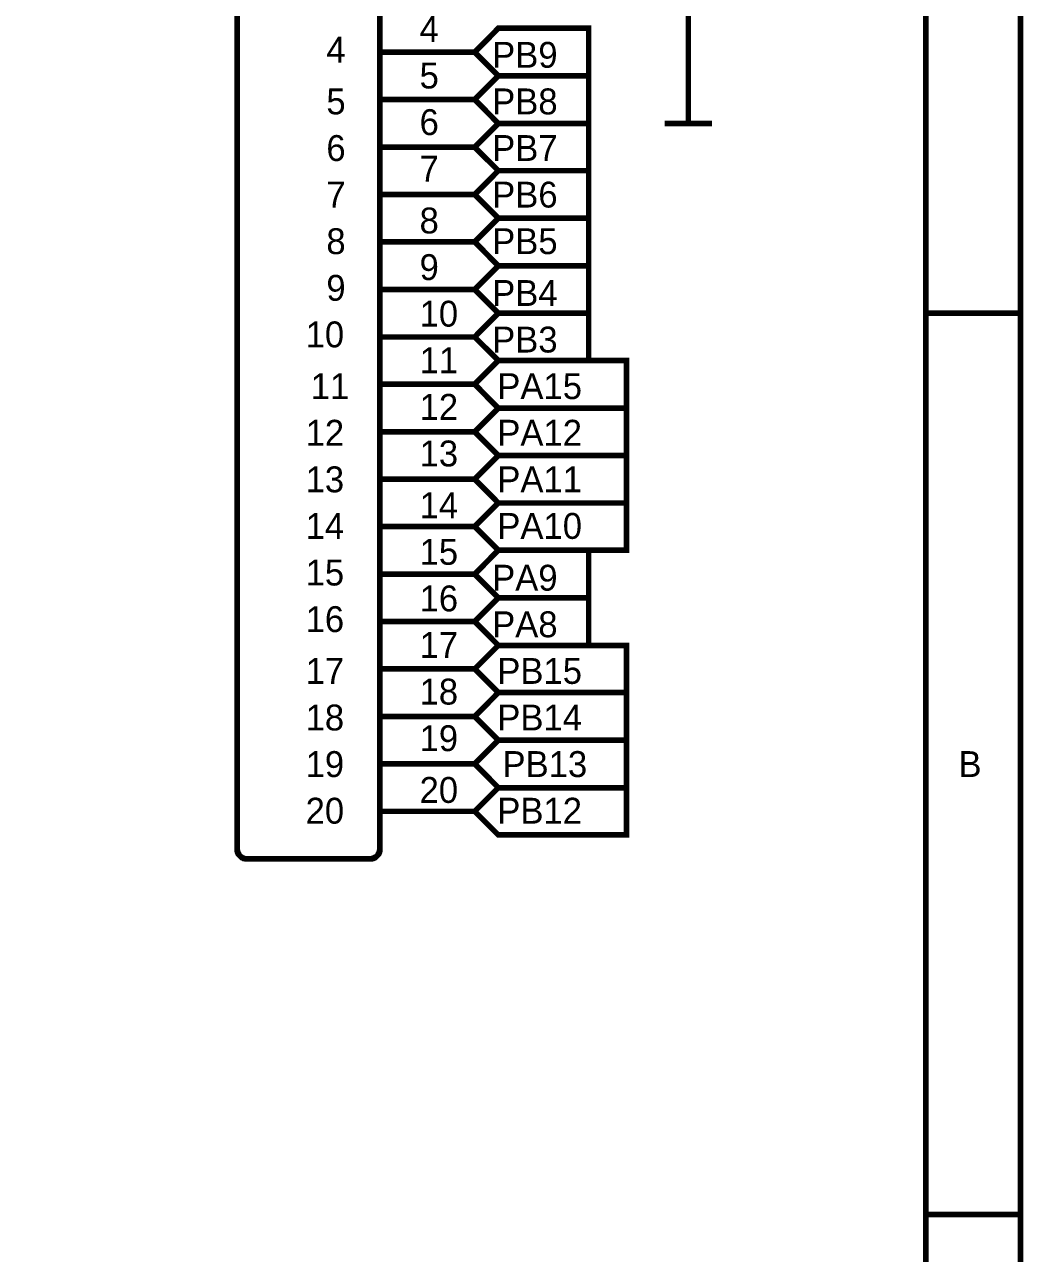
# Model space of a CAD drawing. Header units: millimetres. Extents: x 0 to 11.5, y 0 to 7.6.
# Drawn here: x 9.402 to 11.506, y 3.718 to 6.306 of the extents above; entities that cross this region are included whole.
import ezdxf

# ---------------------------------------------------------------- set-up
doc = ezdxf.new("R2010")
doc.units = ezdxf.units.MM
doc.header["$MEASUREMENT"] = 0
doc.layers.add('Sheet', color=255, linetype='Continuous')

msp = doc.modelspace()

# ---------------------------------------------------------------- linework, layer by layer
at = {"layer": 'Sheet'}
for points, const_width in [([(0, 7.5973), (11.5, 7.5973), (11.5, 0.002), (0, 0.002), (0, 7.5973)], 0.0118), ([(0, 7.5973), (0, 0.002), (11.5, 0.002), (11.5, 7.5973), (0, 7.5973), (0, 7.5973)], 0.0039), ([(0.2005, 7.3976), (11.3002, 7.3976), (11.3002, 0.2017), (0.2005, 0.2017), (0.2005, 7.3976)], 0.0118), ([(0.2005, 7.3976), (0.2005, 0.2017), (11.3002, 0.2017), (11.3002, 7.3976), (0.2005, 7.3976), (0.2005, 7.3976)], 0.0039), ([(10.4001, 6.1982), (10.3503, 6.2479), (10.4001, 6.2984), (10.5903, 6.2984), (10.5903, 6.1982), (10.4001, 6.1982)], 0.0118), ([(10.4001, 6.1982), (10.3503, 6.2479), (10.4001, 6.2984), (10.5903, 6.2984), (10.5903, 6.1982), (10.4001, 6.1982)], 0.0039), ([(10.4001, 6.098), (10.3503, 6.1484), (10.4001, 6.1982), (10.5903, 6.1982), (10.5903, 6.098), (10.4001, 6.098)], 0.0118), ([(10.4001, 6.098), (10.3503, 6.1484), (10.4001, 6.1982), (10.5903, 6.1982), (10.5903, 6.098), (10.4001, 6.098)], 0.0039), ([(10.4001, 5.9985), (10.3503, 6.0482), (10.4001, 6.098), (10.5903, 6.098), (10.5903, 5.9985), (10.4001, 5.9985)], 0.0118), ([(10.4001, 5.9985), (10.3503, 6.0482), (10.4001, 6.098), (10.5903, 6.098), (10.5903, 5.9985), (10.4001, 5.9985)], 0.0039), ([(10.4001, 5.8983), (10.3503, 5.9481), (10.4001, 5.9985), (10.5903, 5.9985), (10.5903, 5.8983), (10.4001, 5.8983)], 0.0118), ([(10.4001, 5.8983), (10.3503, 5.9481), (10.4001, 5.9985), (10.5903, 5.9985), (10.5903, 5.8983), (10.4001, 5.8983)], 0.0039), ([(10.4001, 5.7981), (10.3503, 5.8486), (10.4001, 5.8983), (10.5903, 5.8983), (10.5903, 5.7981), (10.4001, 5.7981)], 0.0118), ([(10.4001, 5.7981), (10.3503, 5.8486), (10.4001, 5.8983), (10.5903, 5.8983), (10.5903, 5.7981), (10.4001, 5.7981)], 0.0039), ([(10.4001, 5.6986), (10.3503, 5.7484), (10.4001, 5.7981), (10.5903, 5.7981), (10.5903, 5.6986), (10.4001, 5.6986)], 0.0118), ([(10.4001, 5.6986), (10.3503, 5.7484), (10.4001, 5.7981), (10.5903, 5.7981), (10.5903, 5.6986), (10.4001, 5.6986)], 0.0039), ([(10.4001, 5.5985), (10.3503, 5.6482), (10.4001, 5.6986), (10.5903, 5.6986), (10.5903, 5.5985), (10.4001, 5.5985)], 0.0118), ([(10.4001, 5.5985), (10.3503, 5.6482), (10.4001, 5.6986), (10.5903, 5.6986), (10.5903, 5.5985), (10.4001, 5.5985)], 0.0039), ([(10.4001, 5.4983), (10.3503, 5.5487), (10.4001, 5.5985), (10.6701, 5.5985), (10.6701, 5.4983), (10.4001, 5.4983)], 0.0118), ([(10.4001, 5.4983), (10.3503, 5.5487), (10.4001, 5.5985), (10.6701, 5.5985), (10.6701, 5.4983), (10.4001, 5.4983)], 0.0039), ([(10.4001, 5.3988), (10.3503, 5.4485), (10.4001, 5.4983), (10.6701, 5.4983), (10.6701, 5.3988), (10.4001, 5.3988)], 0.0118), ([(10.4001, 5.3988), (10.3503, 5.4485), (10.4001, 5.4983), (10.6701, 5.4983), (10.6701, 5.3988), (10.4001, 5.3988)], 0.0039), ([(10.4001, 5.2986), (10.3503, 5.349), (10.4001, 5.3988), (10.6701, 5.3988), (10.6701, 5.2986), (10.4001, 5.2986)], 0.0118), ([(10.4001, 5.2986), (10.3503, 5.349), (10.4001, 5.3988), (10.6701, 5.3988), (10.6701, 5.2986), (10.4001, 5.2986)], 0.0039), ([(10.4001, 5.1991), (10.3503, 5.2489), (10.4001, 5.2986), (10.6701, 5.2986), (10.6701, 5.1991), (10.4001, 5.1991)], 0.0118), ([(10.4001, 5.1991), (10.3503, 5.2489), (10.4001, 5.2986), (10.6701, 5.2986), (10.6701, 5.1991), (10.4001, 5.1991)], 0.0039), ([(10.4001, 5.0989), (10.3503, 5.1487), (10.4001, 5.1991), (10.5903, 5.1991), (10.5903, 5.0989), (10.4001, 5.0989)], 0.0118), ([(10.4001, 5.0989), (10.3503, 5.1487), (10.4001, 5.1991), (10.5903, 5.1991), (10.5903, 5.0989), (10.4001, 5.0989)], 0.0039), ([(10.4001, 4.9987), (10.3503, 5.0492), (10.4001, 5.0989), (10.5903, 5.0989), (10.5903, 4.9987), (10.4001, 4.9987)], 0.0118), ([(10.4001, 4.9987), (10.3503, 5.0492), (10.4001, 5.0989), (10.5903, 5.0989), (10.5903, 4.9987), (10.4001, 4.9987)], 0.0039), ([(10.4001, 4.8992), (10.3503, 4.949), (10.4001, 4.9987), (10.6701, 4.9987), (10.6701, 4.8992), (10.4001, 4.8992)], 0.0118), ([(10.4001, 4.8992), (10.3503, 4.949), (10.4001, 4.9987), (10.6701, 4.9987), (10.6701, 4.8992), (10.4001, 4.8992)], 0.0039), ([(10.4001, 4.7991), (10.3503, 4.8488), (10.4001, 4.8992), (10.6701, 4.8992), (10.6701, 4.7991), (10.4001, 4.7991)], 0.0118), ([(10.4001, 4.7991), (10.3503, 4.8488), (10.4001, 4.8992), (10.6701, 4.8992), (10.6701, 4.7991), (10.4001, 4.7991)], 0.0039), ([(10.4001, 4.6989), (10.3503, 4.7493), (10.4001, 4.7991), (10.6701, 4.7991), (10.6701, 4.6989), (10.4001, 4.6989)], 0.0118), ([(10.4001, 4.6989), (10.3503, 4.7493), (10.4001, 4.7991), (10.6701, 4.7991), (10.6701, 4.6989), (10.4001, 4.6989)], 0.0039), ([(10.4001, 4.5994), (10.3503, 4.6491), (10.4001, 4.6989), (10.6701, 4.6989), (10.6701, 4.5994), (10.4001, 4.5994)], 0.0118), ([(10.4001, 4.5994), (10.3503, 4.6491), (10.4001, 4.6989), (10.6701, 4.6989), (10.6701, 4.5994), (10.4001, 4.5994)], 0.0039)]:
    msp.add_lwpolyline(points, close=True, dxfattribs=dict(at, const_width=const_width))
at = {"layer": 'Sheet', "const_width": 0.0118}
for points in [[(9.8504, 4.5694), (9.8504, 6.6282)], [(10.1505, 6.6282), (10.1505, 4.5694)], [(10.3503, 6.4483), (10.5903, 6.4483), (10.8003, 6.4483), (10.8003, 6.1982)], [(10.1505, 6.2479), (10.25, 6.2479)], [(10.3503, 6.2479), (10.25, 6.2479)], [(10.8003, 6.1982), (10.8003, 6.098)], [(10.1505, 6.1484), (10.25, 6.1484)], [(10.3503, 6.1484), (10.25, 6.1484)], [(10.7506, 6.098), (10.8501, 6.098)], [(10.1505, 6.0482), (10.25, 6.0482)], [(10.3503, 6.0482), (10.25, 6.0482)], [(10.1505, 5.9481), (10.25, 5.9481)], [(10.3503, 5.9481), (10.25, 5.9481)], [(10.1505, 5.8486), (10.25, 5.8486)], [(10.3503, 5.8486), (10.25, 5.8486)], [(10.1505, 5.7484), (10.25, 5.7484)], [(10.3503, 5.7484), (10.25, 5.7484)], [(11.5, 5.6986), (11.3002, 5.6986)], [(10.1505, 5.6482), (10.25, 5.6482)], [(10.3503, 5.6482), (10.25, 5.6482)], [(10.1505, 5.5487), (10.25, 5.5487)], [(10.3503, 5.5487), (10.25, 5.5487)], [(10.1505, 5.4485), (10.25, 5.4485)], [(10.3503, 5.4485), (10.25, 5.4485)], [(10.1505, 5.349), (10.25, 5.349)], [(10.3503, 5.349), (10.25, 5.349)], [(10.1505, 5.2489), (10.25, 5.2489)], [(10.3503, 5.2489), (10.25, 5.2489)], [(10.1505, 5.1487), (10.25, 5.1487)], [(10.3503, 5.1487), (10.25, 5.1487)], [(10.1505, 5.0492), (10.25, 5.0492)], [(10.3503, 5.0492), (10.25, 5.0492)], [(10.1505, 4.949), (10.25, 4.949)], [(10.3503, 4.949), (10.25, 4.949)], [(10.1505, 4.8488), (10.25, 4.8488)], [(10.3503, 4.8488), (10.25, 4.8488)], [(10.1505, 4.7493), (10.25, 4.7493)], [(10.3503, 4.7493), (10.25, 4.7493)], [(10.1505, 4.6491), (10.25, 4.6491)], [(10.3503, 4.6491), (10.25, 4.6491)], [(9.8702, 4.549), (9.8695, 4.549), (9.8682, 4.549), (9.8675, 4.549), (9.8661, 4.5496), (9.8654, 4.5496), (9.8641, 4.5496), (9.8634, 4.5503), (9.8627, 4.5503), (9.8613, 4.551), (9.8606, 4.5517), (9.86, 4.5517), (9.8593, 4.5524), (9.8586, 4.553), (9.8579, 4.5537), (9.8572, 4.5544), (9.8566, 4.5551), (9.8559, 4.5558), (9.8552, 4.5565), (9.8545, 4.5571), (9.8538, 4.5578), (9.8531, 4.5585), (9.8531, 4.5599), (9.8525, 4.5605), (9.8518, 4.5612), (9.8518, 4.5626), (9.8511, 4.5633), (9.8511, 4.564), (9.8511, 4.5653), (9.8504, 4.566), (9.8504, 4.5674), (9.8504, 4.568), (9.8504, 4.5694)], [(10.1505, 4.5694), (10.1505, 4.568), (10.1505, 4.5674), (10.1505, 4.566), (10.1498, 4.5653), (10.1498, 4.564), (10.1498, 4.5633), (10.1491, 4.5626), (10.1491, 4.5612), (10.1484, 4.5605), (10.1477, 4.5599), (10.1477, 4.5585), (10.1471, 4.5578), (10.1464, 4.5571), (10.1457, 4.5565), (10.145, 4.5558), (10.1443, 4.5551), (10.1436, 4.5544), (10.143, 4.5537), (10.1423, 4.553), (10.1416, 4.5524), (10.1409, 4.5517), (10.1396, 4.5517), (10.1389, 4.551), (10.1382, 4.5503), (10.1368, 4.5503), (10.1361, 4.5496), (10.1355, 4.5496), (10.1341, 4.5496), (10.1334, 4.549), (10.1321, 4.549), (10.1314, 4.549), (10.13, 4.549)], [(10.13, 4.549), (9.8702, 4.549)], [(11.5, 3.8), (11.3002, 3.8)]]:
    msp.add_lwpolyline(points, dxfattribs=at)

# ---------------------------------------------------------------- texts
at = {"layer": 'Sheet'}
for s, height, p in [('4', 0.0545, (10.2343, 6.2697)), ('4', 0.0545, (10.038, 6.2261)), ('PB9', 0.05452, (10.3871, 6.2152)), ('5', 0.0545, (10.2343, 6.1716)), ('5', 0.0545, (10.038, 6.1171)), ('PB8', 0.05452, (10.3871, 6.1171)), ('6', 0.0545, (10.2343, 6.0735)), ('6', 0.0545, (10.038, 6.0189)), ('PB7', 0.05452, (10.3871, 6.0189)), ('7', 0.0545, (10.2343, 5.9753)), ('7', 0.0545, (10.038, 5.9208)), ('PB6', 0.05452, (10.3871, 5.9208)), ('8', 0.0545, (10.2343, 5.8663)), ('8', 0.0545, (10.038, 5.8227)), ('PB5', 0.05452, (10.3871, 5.8227)), ('9', 0.0545, (10.2343, 5.7681)), ('9', 0.0545, (10.038, 5.7245)), ('PB4', 0.05452, (10.3871, 5.7136)), ('10', 0.05452, (10.2343, 5.67)), ('10', 0.05452, (9.9943, 5.6264)), ('PB3', 0.05452, (10.3871, 5.6155)), ('11', 0.05452, (10.2343, 5.5719)), ('11', 0.05452, (10.0052, 5.5174)), ('PA15', 0.05452, (10.398, 5.5174)), ('12', 0.05452, (10.2343, 5.4737)), ('12', 0.05452, (9.9943, 5.4192)), ('PA12', 0.05452, (10.398, 5.4192)), ('13', 0.05452, (10.2343, 5.3756)), ('13', 0.05452, (9.9943, 5.3211)), ('PA11', 0.05452, (10.398, 5.3211)), ('14', 0.05452, (10.2343, 5.2666)), ('14', 0.05452, (9.9943, 5.223)), ('PA10', 0.05452, (10.398, 5.223)), ('15', 0.05452, (10.2343, 5.1684)), ('15', 0.05452, (9.9943, 5.1248)), ('PA9', 0.05452, (10.3871, 5.1139)), ('16', 0.05452, (10.2343, 5.0703)), ('16', 0.05452, (9.9943, 5.0267)), ('PA8', 0.05452, (10.3871, 5.0158)), ('17', 0.05452, (10.2343, 4.9722)), ('17', 0.05452, (9.9943, 4.9176)), ('PB15', 0.05452, (10.398, 4.9176)), ('18', 0.05452, (10.2343, 4.874)), ('18', 0.05452, (9.9943, 4.8195)), ('PB14', 0.05452, (10.398, 4.8195)), ('19', 0.05452, (10.2343, 4.7759)), ('19', 0.05452, (9.9943, 4.7214)), ('PB13', 0.05452, (10.4089, 4.7214)), ('B', 0.0545, (11.3691, 4.7214)), ('20', 0.05452, (10.2343, 4.6669)), ('20', 0.05452, (9.9943, 4.6232)), ('PB12', 0.05452, (10.398, 4.6232))]:
    msp.add_text(s, height=height, dxfattribs=at).set_placement(p)

doc.saveas('drawing.dxf')
